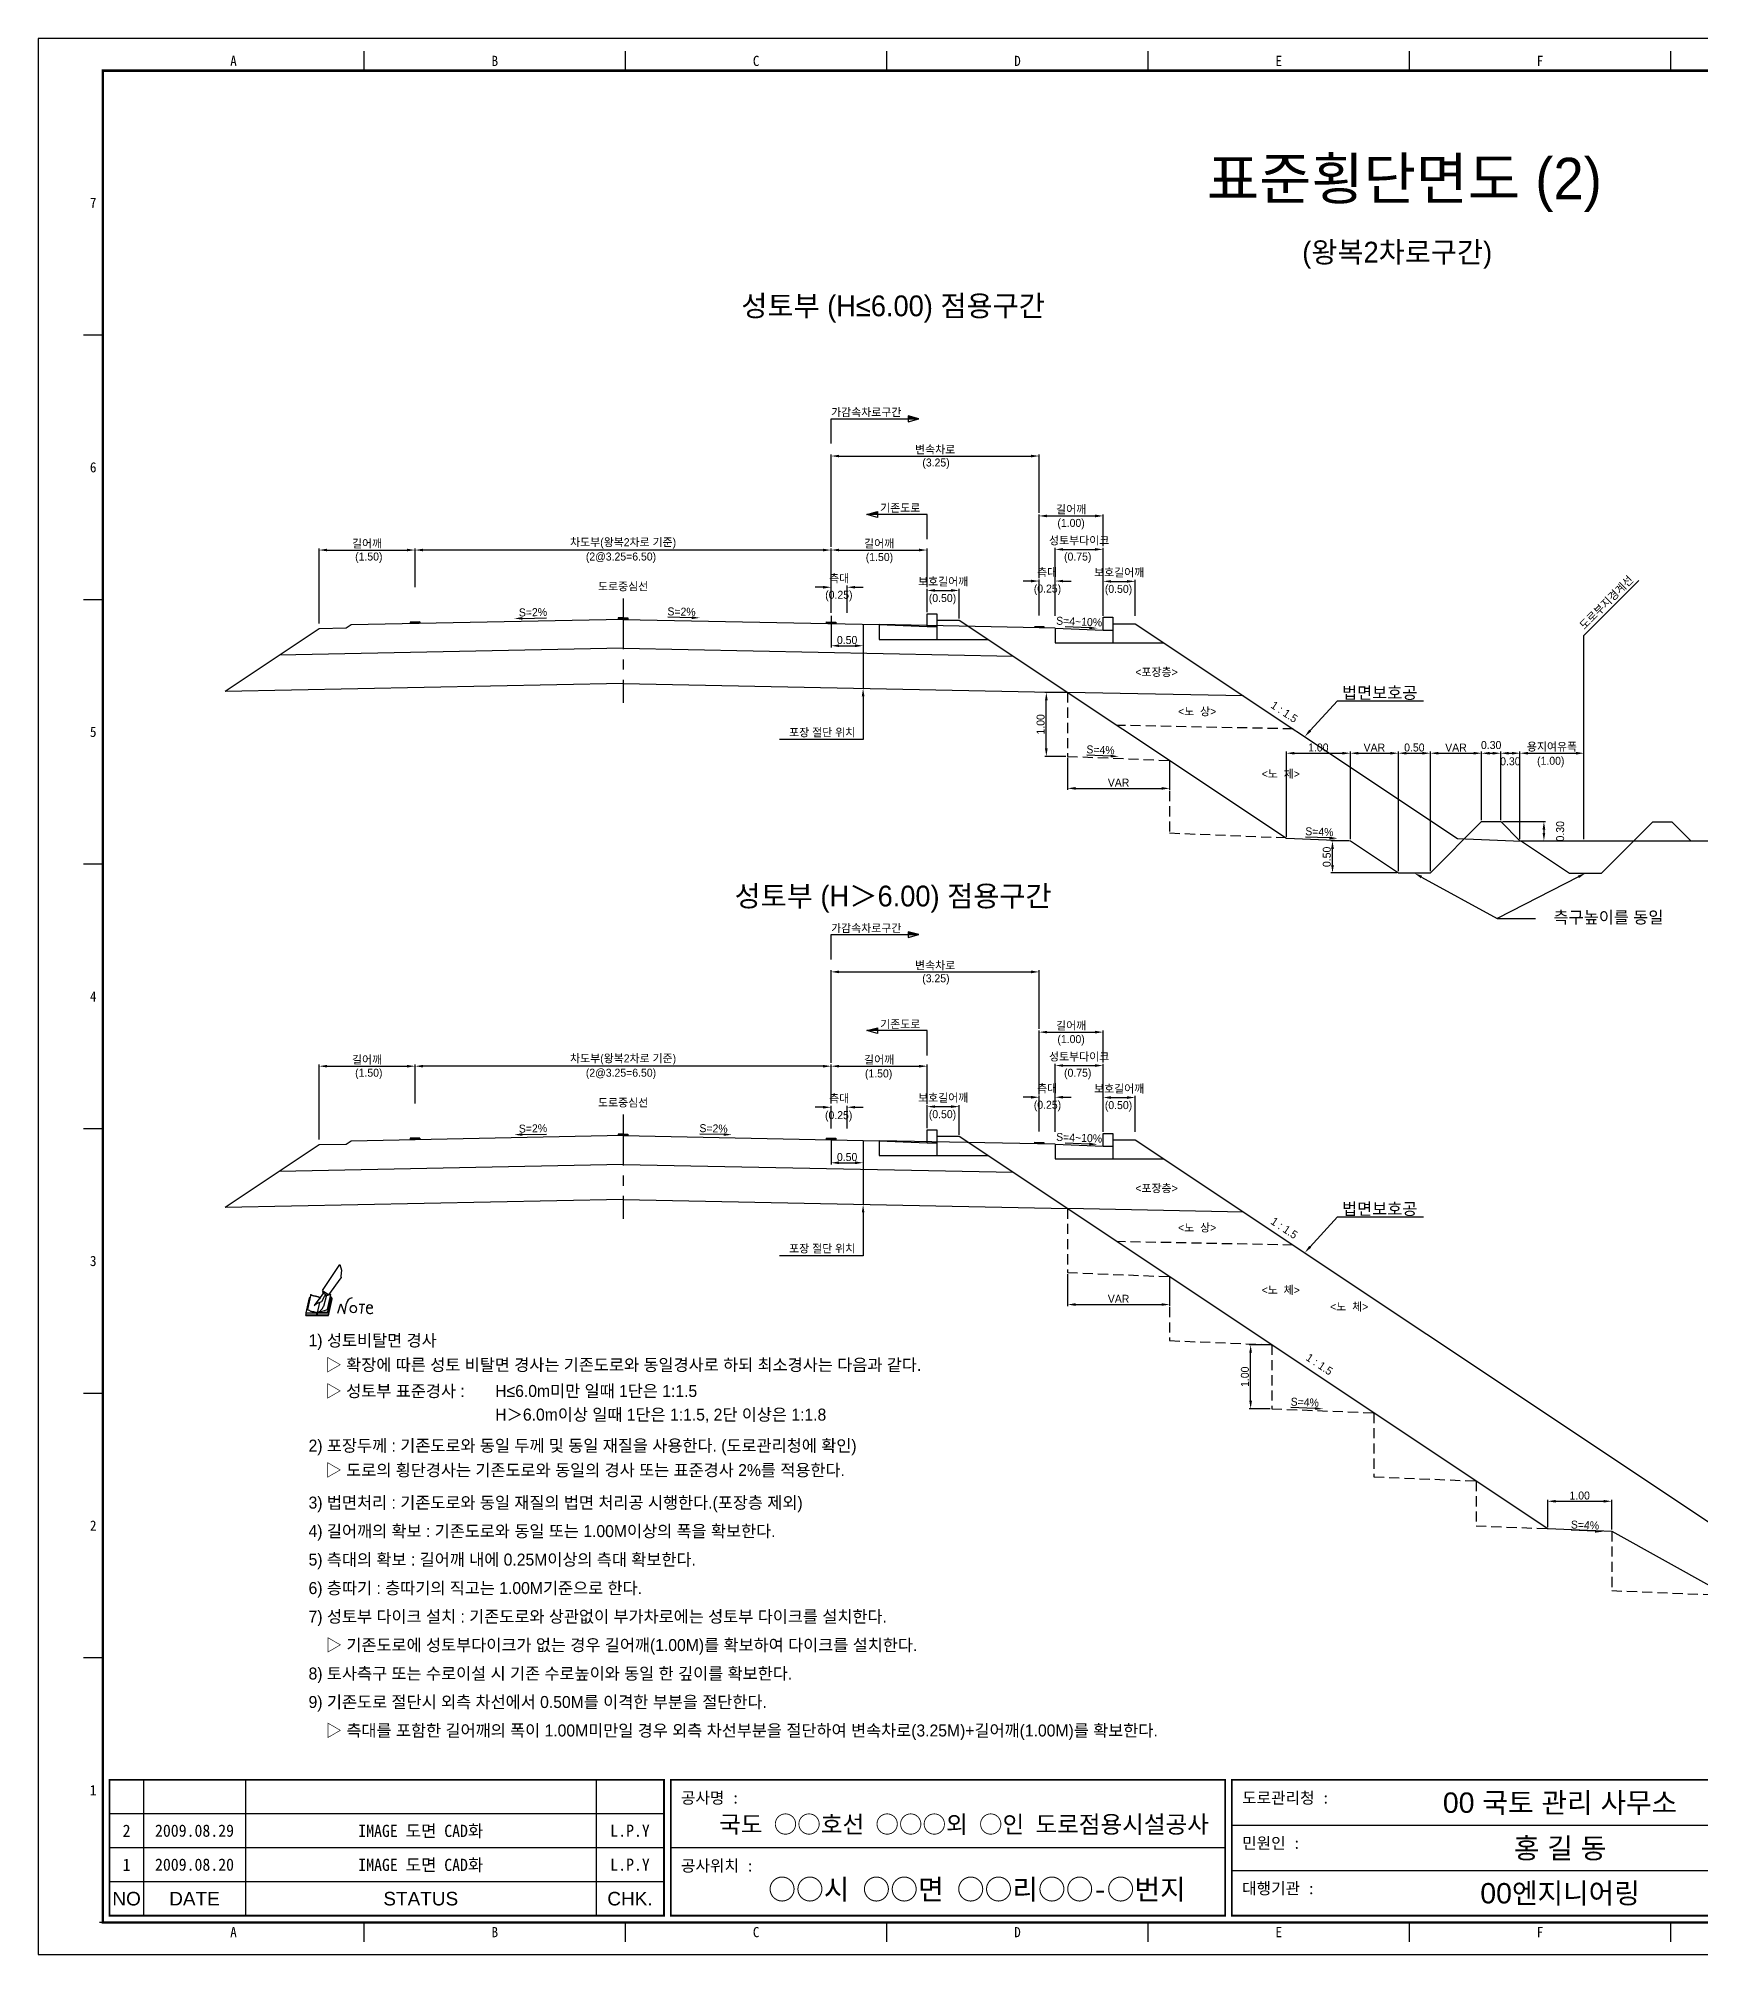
# Model space of a CAD drawing. Header units: millimetres. Extents: x 462 to 886, y -8 to 295.
# Drawn here: x 462.3 to 722, y -8.2 to 291.2 of the extents above; entities that cross this region are included whole.
import ezdxf
from ezdxf.enums import TextEntityAlignment as Align

# ---------------------------------------------------------------- set-up
doc = ezdxf.new("R2010")
doc.units = ezdxf.units.MM
doc.header["$LTSCALE"] = 0.25
doc.linetypes.add('CENTER', pattern=[50.8, 31.75, -6.35, 6.35, -6.35])
doc.linetypes.add('HIDDEN', pattern=[9.525, 6.35, -3.175])
for name, color, linetype in [('CC-GSTR-0004', 4, 'Continuous'), ('CM-LANE-0030', 30, 'Continuous'), ('CZ-DIMT-0002', 7, 'Continuous'), ('CZ-EXST-0002', 22, 'Continuous'), ('CZ-LIN1-0007', 7, 'Continuous'), ('CZ-LIN2-0003', 3, 'Continuous'), ('CZ-LINE-0001', 7, 'Continuous'), ('CZ-TEXT-BOX0', 7, 'Continuous'), ('TITLE', 7, 'Continuous')]:
    doc.layers.add(name, color=color, linetype=linetype)
doc.styles.add('견고딕', font='arial.ttf')
doc.styles.add('돋움', font='')
doc.styles.add('돋음체', font='')
doc.styles.get('돋움').set_extended_font_data('Dotum')
doc.styles.get('돋음체').set_extended_font_data('DotumChe')

# ---------------------------------------------------------------- blocks, each defined once
blk = doc.blocks.new('note')
for p, q in [((0.85, 3.5), (3.53, 7.57)), ((3.53, 7.57), (3.8, 6.64)), ((3.8, 6.64), (3.69, 5.72)), ((1, 3.1), (0.75, 2.77)), ((0.85, 3.5), (1.8, 2.79)), ((1, 3.4), (0.85, 3.21)), ((0.85, 3.21), (1.52, 2.71)), ((1.8, 2.79), (3.74, 5.46)), ((3.69, 5.72), (3.74, 5.46)), ((-1.24, 2.36), (-1.77, 0)), ((-1.77, 0), (1.77, 0)), ((-1.77, 0), (-1.77, -0.3)), ((-1.53, 0.52), (-1.55, 0.54)), ((-1.01, 2.9), (-1.53, 0.52)), ((-1.48, 0.48), (-1.53, 0.52)), ((-1.43, 0.44), (-1.48, 0.48)), ((-1.38, 0.41), (-1.43, 0.44)), ((-1.33, 0.4), (-1.38, 0.41)), ((-1.27, 0.37), (-1.33, 0.4)), ((-1.22, 0.35), (-1.27, 0.37)), ((-1.13, 2.36), (-1.24, 2.36)), ((-1.17, 0.33), (-1.22, 0.35)), ((-1.12, 0.32), (-1.17, 0.33)), ((-1.02, 0.25), (-1.12, 0.32)), ((-0.97, 0.22), (-1.02, 0.25)), ((-1, 2.9), (-1.01, 2.9)), ((-0.98, 2.85), (-1, 2.9)), ((-0.95, 2.8), (-0.98, 2.85)), ((-0.93, 0.21), (-0.97, 0.22)), ((-0.9, 2.75), (-0.95, 2.8)), ((-0.88, 0.19), (-0.93, 0.21)), ((-0.85, 2.72), (-0.9, 2.75)), ((-0.8, 0.18), (-0.88, 0.19)), ((-0.79, 2.69), (-0.85, 2.72)), ((-0.75, 0.17), (-0.8, 0.18)), ((-0.74, 2.68), (-0.79, 2.69)), ((-0.7, 0.16), (-0.75, 0.17)), ((-0.69, 2.65), (-0.74, 2.68)), ((-0.64, 0.15), (-0.7, 0.16)), ((-0.64, 2.65), (-0.69, 2.65)), ((-0.59, 2.63), (-0.64, 2.65)), ((-0.58, 0.14), (-0.64, 0.15)), ((-0.54, 2.62), (-0.59, 2.63)), ((-0.53, 0.13), (-0.58, 0.14)), ((-0.48, 2.61), (-0.54, 2.62)), ((-0.48, 0.12), (-0.53, 0.13)), ((-0.43, 2.61), (-0.48, 2.61)), ((-0.43, 0.11), (-0.48, 0.12)), ((0.75, 2.77), (-0.46, 1.16)), ((0.37, 2.24), (-0.46, 1.16)), ((-0.46, 1.16), (-0.08, 1.47)), ((-0.38, 2.59), (-0.43, 2.61)), ((-0.38, 0.08), (-0.43, 0.11)), ((-0.33, 2.59), (-0.38, 2.59)), ((-0.29, 0.06), (-0.38, 0.08)), ((-0.27, 2.58), (-0.33, 2.59)), ((-0.23, 0.05), (-0.29, 0.06)), ((-0.22, 2.57), (-0.27, 2.58)), ((-0.16, 0.04), (-0.23, 0.05)), ((-0.17, 2.56), (-0.22, 2.57)), ((-0.12, 2.55), (-0.17, 2.56)), ((-0.11, 0.03), (-0.16, 0.04)), ((-0.07, 2.53), (-0.12, 2.55)), ((-0.04, 0.02), (-0.11, 0.03)), ((-0.08, 1.47), (0.72, 1.75)), ((-0.01, 2.51), (-0.07, 2.53)), ((-0.05, -0.3), (-0.05, 0)), ((0, 0), (-0.04, 0.02)), ((0.04, 2.5), (-0.01, 2.51)), ((0.37, 1.63), (0, 0)), ((0, 0), (1.6, 0.53)), ((0, 0), (1.65, 0.18)), ((0, 0.01), (0.06, 0.04)), ((0, -0.3), (0, 0)), ((0.09, 2.48), (0.04, 2.5)), ((0.05, -0.3), (0.05, 0)), ((0.06, 0.04), (0.11, 0.07)), ((0.14, 2.48), (0.09, 2.48)), ((0.11, 0.07), (0.16, 0.09)), ((0.2, 2.47), (0.14, 2.48)), ((0.16, 0.09), (0.21, 0.12)), ((0.26, 2.43), (0.18, 2.46)), ((0.21, 0.12), (0.27, 0.14)), ((0.34, 2.4), (0.26, 2.43)), ((0.27, 0.14), (0.36, 0.19)), ((0.45, 2.37), (0.34, 2.4)), ((0.36, 0.19), (0.41, 0.22)), ((0.41, 0.22), (0.46, 0.27)), ((0.46, 0.27), (0.51, 0.3)), ((0.51, 0.3), (0.56, 0.34)), ((0.56, 0.34), (0.6, 0.4)), ((0.6, 0.4), (0.64, 0.45)), ((0.64, 0.45), (0.67, 0.51)), ((0.67, 0.51), (0.74, 0.58)), ((0.72, 1.75), (1.16, 2.53)), ((0.74, 0.58), (0.79, 0.63)), ((0.79, 0.63), (0.83, 0.68)), ((0.83, 0.68), (0.86, 0.73)), ((0.86, 0.73), (0.89, 0.79)), ((0.89, 0.84), (0.92, 0.89)), ((0.89, 0.79), (0.89, 0.84)), ((0.92, 0.89), (0.96, 0.95)), ((0.96, 0.95), (1.01, 0.97)), ((1.47, 2.74), (1.01, 0.97)), ((1.16, 2.53), (1.37, 2.82)), ((2.13, 2.84), (1.44, 2.63)), ((1.52, 2.71), (1.66, 2.9)), ((1.6, 0.53), (2.13, 2.84)), ((1.65, 0.18), (2.19, 2.48)), ((1.77, 0), (2.3, 2.36)), ((1.77, -0.3), (2.3, 2.07)), ((1.77, -0.38), (2.3, 1.99)), ((1.77, -0.44), (2.3, 1.93)), ((1.77, 0), (1.77, -0.3)), ((2.19, 2.48), (2.04, 2.47)), ((2.3, 2.36), (2.16, 2.36)), ((2.3, 2.36), (2.3, 2.07)), ((3.21, -0.08), (3.68, 1.4)), ((3.68, 1.4), (4.26, -0.14)), ((4.26, -0.14), (4.56, 1.44)), ((6.55, 1.34), (7.46, 1.34)), ((7.01, 1.34), (6.87, -0.11)), ((7.71, 0.77), (7.71, 0.55)), ((7.71, 0.77), (8.67, 0.77)), ((-1.77, -0.3), (1.77, -0.3)), ((-1.77, -0.43), (-1.77, -0.3)), ((-1.77, -0.37), (1.77, -0.37)), ((-1.77, -0.43), (1.77, -0.43))]:
    blk.add_line(p, q)
for centre, major_axis, start_param, end_param in [((0.4, 2.31), (0.0702, 0.0702), 3.283946, 6.425539), ((5.68, 1.23), (-0.806, 0.806), -0.591174, 0.597824), ((5.66, 0.58), (-0.378, 0.378), 3.926991, 10.210176), ((8.3, 0.49), (0.422, 0.422), 2.265602, 4.634911), ((8.19, 0.77), (-0.342, 0.342), 3.926991, 7.068583)]:
    blk.add_ellipse(centre, major_axis=major_axis, ratio=1, start_param=start_param, end_param=end_param)

msp = doc.modelspace()

# ---------------------------------------------------------------- hatches: boundary and pattern name
at = {"layer": 'CM-LANE-0030'}
for points in [[(554.43, 200.4), (554.43, 200.65), (553.68, 200.66), (552.93, 200.65), (552.93, 200.4), (553.68, 200.41)], [(554.43, 119.76), (554.43, 120.01), (553.68, 120.03), (552.93, 120.01), (552.93, 119.76), (553.68, 119.78)]]:
    msp.add_hatch(color=256, dxfattribs=at).paths.add_polyline_path(points)
at = {"layer": 'CZ-LIN1-0007'}
for points in [[(520.43, 199.75), (520.43, 200), (521.93, 200.03), (521.93, 199.78)], [(586.93, 199.75), (586.93, 200), (585.43, 200.03), (585.43, 199.78)], [(619.43, 199.05), (619.43, 199.3), (617.93, 199.33), (617.93, 199.08)], [(520.43, 119.11), (520.43, 119.36), (521.93, 119.39), (521.93, 119.14)], [(586.93, 119.11), (586.93, 119.36), (585.43, 119.39), (585.43, 119.14)], [(619.43, 118.46), (619.43, 118.71), (617.93, 118.74), (617.93, 118.49)]]:
    msp.add_hatch(color=256, dxfattribs=at).paths.add_polyline_path(points)
at = {"layer": 'CZ-LINE-0001'}
for points in [[(599.86, 231.77), (598.21, 232.23), (598.21, 231.77)], [(593.4, 216.81), (593.4, 217.27), (591.76, 216.81)], [(599.86, 151.18), (598.21, 151.64), (598.21, 151.18)], [(593.4, 136.18), (593.4, 136.63), (591.76, 136.18)]]:
    msp.add_hatch(color=256, dxfattribs=at).paths.add_polyline_path(points)

# ---------------------------------------------------------------- linework, layer by layer
at = {"layer": 'CC-GSTR-0004'}
for p, q in [((628.68, 198.76), (628.68, 200.76)), ((628.68, 200.76), (630.18, 200.76)), ((630.18, 200.76), (630.18, 196.76)), ((621.18, 199.06), (621.18, 196.76)), ((621.18, 199.06), (628.68, 198.76)), ((628.68, 198.76), (630.18, 198.76)), ((621.18, 196.76), (630.18, 196.76)), ((628.68, 120.13), (630.18, 120.13)), ((628.68, 118.13), (628.68, 120.13)), ((630.18, 120.13), (630.18, 116.13)), ((621.18, 118.43), (628.68, 118.13)), ((621.18, 118.43), (621.18, 116.13)), ((628.68, 118.13), (630.18, 118.13)), ((621.18, 116.13), (630.18, 116.13))]:
    msp.add_line(p, q, dxfattribs=at)
at = {"layer": 'CM-LANE-0030'}
for p, q in [((553.68, 200.66), (552.93, 200.65)), ((552.93, 200.65), (552.93, 200.4)), ((552.93, 200.65), (552.93, 200.43)), ((553.68, 200.66), (554.43, 200.65)), ((554.43, 200.65), (554.43, 200.43)), ((554.43, 200.65), (554.43, 200.4)), ((553.68, 120.03), (552.93, 120.01)), ((552.93, 120.01), (552.93, 119.79)), ((552.93, 120.01), (552.93, 119.76)), ((553.68, 120.03), (554.43, 120.01)), ((554.43, 120.01), (554.43, 119.76)), ((554.43, 120.01), (554.43, 119.79))]:
    msp.add_line(p, q, dxfattribs=at)
at = {"layer": 'CZ-EXST-0002'}
for p, q in [((601.18, 199.31), (601.18, 201.31)), ((601.18, 201.31), (602.68, 201.31)), ((602.68, 201.31), (602.68, 197.31)), ((506.18, 198.96), (491.49, 189.17)), ((510.4, 199.05), (506.18, 198.96)), ((511.18, 199.56), (510.4, 199.05)), ((553.68, 200.41), (511.18, 199.56)), ((553.68, 200.41), (593.68, 199.61)), ((593.68, 199.61), (601.18, 199.31)), ((593.68, 199.61), (593.68, 197.31)), ((601.18, 199.31), (602.68, 199.31)), ((602.68, 200.31), (606.18, 200.31)), ((606.18, 200.31), (657.3, 166.23)), ((553.68, 195.91), (499.99, 194.84)), ((553.68, 195.91), (614.6, 194.7)), ((593.68, 197.31), (602.68, 197.31)), ((602.68, 197.31), (610.68, 197.31)), ((553.68, 190.41), (491.49, 189.17)), ((553.68, 190.41), (623.11, 189.03)), ((657.3, 166.23), (667.3, 165.83)), ((693.8, 165.83), (730.15, 165.83)), ((553.68, 119.78), (511.18, 118.93)), ((553.68, 119.78), (593.68, 118.98)), ((601.18, 120.68), (602.68, 120.68)), ((601.18, 118.68), (601.18, 120.68)), ((602.68, 120.68), (602.68, 116.68)), ((506.18, 118.33), (491.49, 108.53)), ((510.4, 118.41), (506.18, 118.33)), ((511.18, 118.93), (510.4, 118.41)), ((593.68, 118.98), (593.68, 116.68)), ((593.68, 118.98), (601.18, 118.68)), ((601.18, 118.68), (602.68, 118.68)), ((602.68, 119.68), (606.18, 119.68)), ((606.18, 119.68), (698.13, 58.38)), ((553.68, 115.28), (499.99, 114.2)), ((553.68, 115.28), (614.6, 114.06)), ((593.68, 116.68), (602.68, 116.68)), ((602.68, 116.68), (610.68, 116.68)), ((553.68, 109.78), (491.49, 108.53)), ((553.68, 109.78), (623.11, 108.39))]:
    msp.add_line(p, q, dxfattribs=at)
at = {"layer": 'CZ-EXST-0002', "linetype": 'HIDDEN'}
for p, q in [((686.94, 65.83), (686.94, 58.82)), ((686.94, 58.82), (698.13, 58.38))]:
    msp.add_line(p, q, dxfattribs=at)
for points in [[(623.11, 189.03), (623.11, 179.03), (639.07, 178.39)], [(639.07, 178.39), (639.07, 167.06), (657.15, 166.33)], [(623.11, 108.39), (623.11, 98.39), (639.07, 97.75)], [(639.07, 97.75), (639.07, 87.75), (655.02, 87.11)], [(655.02, 87.11), (655.02, 77.11), (670.98, 76.47)], [(670.98, 76.47), (670.98, 66.47), (686.94, 65.83)], [(708.13, 57.98), (708.13, 48.7), (726.13, 47.98)]]:
    msp.add_lwpolyline(points, dxfattribs=at)
at = {"layer": 'CZ-EXST-0002'}
for points in [[(667.3, 165.83), (674.8, 160.83), (679.8, 160.83), (687.8, 168.83), (690.8, 168.83), (693.8, 165.83)], [(698.13, 58.38), (708.13, 57.98), (748.42, 35.59)]]:
    msp.add_lwpolyline(points, dxfattribs=at)
at = {"layer": 'CZ-LIN1-0007'}
for p, q in [((521.93, 200.03), (520.43, 200)), ((520.43, 200), (520.43, 199.75)), ((521.93, 200.03), (521.93, 199.78)), ((585.43, 200.03), (586.93, 200)), ((585.43, 200.03), (585.43, 199.78)), ((586.93, 200), (586.93, 199.75)), ((617.93, 199.33), (619.43, 199.3)), ((619.43, 199.3), (619.43, 199.05)), ((521.93, 119.39), (520.43, 119.36)), ((520.43, 119.36), (520.43, 119.11)), ((521.93, 119.39), (521.93, 119.14)), ((585.43, 119.39), (585.43, 119.14)), ((585.43, 119.39), (586.93, 119.36)), ((586.93, 119.36), (586.93, 119.11)), ((617.93, 118.74), (619.43, 118.71)), ((617.93, 118.74), (617.93, 118.49)), ((619.43, 118.71), (619.43, 118.46))]:
    msp.add_line(p, q, dxfattribs=at)
at = {"layer": 'CZ-LIN2-0003'}
for p, q in [((630.18, 199.76), (633.68, 199.76)), ((633.68, 199.76), (684.05, 166.18)), ((630.18, 196.76), (638.18, 196.76)), ((684.05, 166.18), (694.05, 165.78)), ((630.18, 119.13), (633.68, 119.13)), ((633.68, 119.13), (724.8, 58.38)), ((630.18, 116.13), (638.18, 116.13))]:
    msp.add_line(p, q, dxfattribs=at)
for points in [[(621.18, 199.06), (593.68, 199.61)], [(650.61, 188.48), (623.11, 189.03)], [(711.55, 165.78), (714.55, 168.78), (717.55, 168.78), (720.55, 165.78)], [(694.05, 165.78), (701.55, 160.78), (706.55, 160.78), (711.55, 165.78)], [(621.18, 118.43), (593.68, 118.98)], [(650.61, 107.84), (623.11, 108.39)]]:
    msp.add_lwpolyline(points, dxfattribs=at)
at = {"layer": 'CZ-LIN2-0003', "linetype": 'HIDDEN'}
for points in [[(658.34, 183.32), (630.84, 183.87)], [(658.34, 102.68), (630.84, 103.23)]]:
    msp.add_lwpolyline(points, dxfattribs=at)
at = {"layer": 'CZ-LINE-0001'}
for p, q in [((586.18, 227.91), (586.18, 231.77)), ((586.18, 231.77), (599.86, 231.77)), ((599.86, 231.77), (598.21, 232.23)), ((598.21, 232.23), (598.21, 231.31)), ((598.21, 231.31), (599.86, 231.77)), ((586.18, 211.76), (586.18, 226.2)), ((587.43, 225.95), (617.43, 225.95)), ((618.68, 217.09), (618.68, 226.2)), ((591.76, 216.81), (593.4, 217.27)), ((601.18, 216.81), (591.76, 216.81)), ((593.4, 216.35), (591.76, 216.81)), ((593.4, 217.27), (593.4, 216.35)), ((601.18, 212.96), (601.18, 216.81)), ((618.68, 206.87), (618.68, 216.84)), ((619.93, 216.59), (627.43, 216.59)), ((628.68, 211.86), (628.68, 216.84)), ((506.18, 199.81), (506.18, 211.51)), ((507.43, 211.26), (519.93, 211.26)), ((521.18, 205.45), (521.18, 211.51)), ((521.18, 205.45), (521.18, 211.51)), ((584.93, 211.26), (522.43, 211.26)), ((586.18, 208.31), (586.18, 211.51)), ((586.18, 205.45), (586.18, 211.51)), ((587.43, 211.26), (599.93, 211.26)), ((601.18, 205.45), (601.18, 211.51)), ((621.18, 201.01), (621.18, 211.61)), ((622.43, 211.36), (627.43, 211.36)), ((628.68, 201.01), (628.68, 211.61)), ((618.68, 201.06), (618.68, 206.67)), ((621.18, 201.01), (621.18, 206.67)), ((628.68, 201.01), (628.68, 206.62)), ((633.68, 201.01), (633.68, 206.62)), ((584.93, 205.45), (583.68, 205.45)), ((586.18, 201.46), (586.18, 205.7)), ((588.68, 201.46), (588.68, 205.7)), ((589.93, 205.45), (591.18, 205.45)), ((601.18, 201.56), (601.18, 205.2)), ((602.43, 204.95), (604.93, 204.95)), ((606.18, 200.56), (606.18, 205.2)), ((617.43, 206.42), (616.18, 206.42)), ((622.43, 206.42), (623.68, 206.42)), ((629.93, 206.37), (632.43, 206.37)), ((703.8, 197.93), (712.39, 206.52)), ((586.18, 200.96), (586.18, 196.06)), ((591.18, 199.66), (591.18, 189.66)), ((591.18, 199.41), (591.18, 196.06)), ((703.8, 179.77), (703.8, 197.93)), ((587.43, 196.31), (589.93, 196.31)), ((622.86, 189.03), (619.55, 189.03)), ((619.8, 180.28), (619.8, 187.78)), ((657.3, 166.48), (657.3, 179.77)), ((667.3, 166.08), (667.3, 179.77)), ((667.3, 166.08), (667.3, 179.77)), ((674.8, 161.08), (674.8, 179.77)), ((674.8, 161.08), (674.8, 179.77)), ((679.8, 161.08), (679.8, 179.77)), ((679.8, 161.08), (679.8, 179.77)), ((687.8, 169.08), (687.8, 179.77)), ((687.8, 169.08), (687.8, 179.77)), ((690.8, 169.08), (690.8, 179.77)), ((690.8, 169.08), (690.8, 179.77)), ((693.8, 166.08), (693.8, 179.77)), ((693.8, 166.08), (693.8, 179.77)), ((703.8, 166.08), (703.8, 179.77)), ((622.86, 179.03), (619.55, 179.03)), ((623.11, 178.78), (623.11, 173.78)), ((639.07, 178.14), (639.07, 173.78)), ((658.55, 179.52), (666.05, 179.52)), ((668.55, 179.52), (673.55, 179.52)), ((676.05, 179.52), (678.55, 179.52)), ((681.05, 179.52), (686.55, 179.52)), ((689.05, 179.52), (689.55, 179.52)), ((692.05, 179.52), (692.55, 179.52)), ((695.05, 179.52), (702.55, 179.52)), ((624.36, 174.03), (637.82, 174.03)), ((691.05, 168.83), (697.79, 168.83)), ((667.05, 165.83), (664.26, 165.83)), ((694.05, 165.83), (697.79, 165.83)), ((697.54, 167.58), (697.54, 167.08)), ((664.51, 162.08), (664.51, 164.58)), ((674.55, 160.83), (664.26, 160.83)), ((586.18, 147.32), (586.18, 151.18)), ((586.18, 151.18), (599.86, 151.18)), ((599.86, 151.18), (598.21, 151.64)), ((598.21, 151.64), (598.21, 150.72)), ((598.21, 150.72), (599.86, 151.18)), ((586.18, 131.13), (586.18, 145.61)), ((587.43, 145.36), (617.43, 145.36)), ((618.68, 136.45), (618.68, 145.61)), ((591.76, 136.18), (593.4, 136.63)), ((601.18, 136.18), (591.76, 136.18)), ((593.4, 135.72), (591.76, 136.18)), ((593.4, 136.63), (593.4, 135.72)), ((601.18, 132.32), (601.18, 136.18)), ((618.68, 126.23), (618.68, 136.2)), ((619.93, 135.95), (627.43, 135.95)), ((628.68, 131.23), (628.68, 136.2)), ((506.18, 119.18), (506.18, 130.88)), ((507.43, 130.63), (519.93, 130.63)), ((521.18, 124.81), (521.18, 130.88)), ((521.18, 124.81), (521.18, 130.88)), ((584.93, 130.63), (522.43, 130.63)), ((586.18, 127.67), (586.18, 130.88)), ((586.18, 124.81), (586.18, 130.88)), ((587.43, 130.63), (599.93, 130.63)), ((601.18, 124.71), (601.18, 130.88)), ((621.18, 120.38), (621.18, 130.98)), ((622.43, 130.73), (627.43, 130.73)), ((628.68, 120.38), (628.68, 130.98)), ((617.43, 125.78), (616.18, 125.78)), ((618.68, 120.43), (618.68, 126.03)), ((621.18, 120.38), (621.18, 126.03)), ((622.43, 125.78), (623.68, 125.78)), ((628.68, 120.38), (628.68, 125.98)), ((633.68, 120.38), (633.68, 125.98)), ((584.93, 124.21), (583.68, 124.21)), ((586.18, 120.88), (586.18, 124.46)), ((588.68, 120.88), (588.68, 124.46)), ((589.93, 124.21), (591.18, 124.21)), ((601.18, 120.93), (601.18, 124.56)), ((602.43, 124.31), (604.93, 124.31)), ((606.18, 119.93), (606.18, 124.56)), ((629.93, 125.73), (632.43, 125.73)), ((586.18, 119.13), (586.18, 115.29)), ((591.18, 119.03), (591.18, 109.03)), ((591.18, 118.78), (591.18, 115.29)), ((587.43, 115.54), (589.93, 115.54)), ((623.11, 98.14), (623.11, 93.14)), ((639.07, 97.5), (639.07, 93.14)), ((624.36, 93.39), (637.82, 93.39)), ((654.77, 87.11), (651.47, 87.11)), ((651.72, 78.36), (651.72, 85.86)), ((654.77, 77.11), (651.47, 77.11)), ((698.13, 58.63), (698.13, 62.91)), ((708.13, 58.23), (708.13, 62.91)), ((699.38, 62.66), (706.88, 62.66))]:
    msp.add_line(p, q, dxfattribs=at)
at = {"layer": 'CZ-LINE-0001', "color": 7, "linetype": 'CENTER'}
for p, q in [((553.68, 203.71), (553.68, 187.4)), ((553.68, 123.07), (553.68, 106.76))]:
    msp.add_line(p, q, dxfattribs=at)
at = {"layer": 'CZ-LINE-0001', "extrusion": (0, 0, -1)}
for points in [[(-537.94, 200.59), (-541.7, 200.67)], [(-702.93, 160.21), (-690.26, 153.68), (-696.2, 153.68)], [(-537.94, 119.95), (-541.7, 120.03)]]:
    msp.add_lwpolyline(points, dxfattribs=at)
at = {"layer": 'CZ-LINE-0001'}
for points in [[(564.41, 200.69), (560.66, 200.77)], [(626.52, 199.11), (622.77, 199.26)], [(591.18, 188.41), (591.18, 181.66), (578.09, 181.66)], [(661.03, 183.06), (665.29, 187.7), (678.73, 187.7)], [(629.86, 179.07), (626.11, 179.22)], [(664.04, 166.28), (660.29, 166.43)], [(678.41, 160.18), (690.26, 153.68), (696.2, 153.68)], [(569.41, 119.95), (565.66, 120.03)], [(626.52, 118.47), (622.77, 118.62)], [(591.18, 107.78), (591.18, 101.02), (578.09, 101.02)], [(661.03, 102.42), (665.29, 107.07), (678.73, 107.07)], [(661.77, 77.15), (658.02, 77.3)], [(705.55, 57.97), (701.8, 58.12)]]:
    msp.add_lwpolyline(points, dxfattribs=at)
for points in [[(587.43, 226.15), (587.43, 225.74), (586.18, 225.95)], [(617.43, 226.15), (617.43, 225.74), (618.68, 225.95)], [(619.93, 216.8), (619.93, 216.38), (618.68, 216.59)], [(627.43, 216.8), (627.43, 216.38), (628.68, 216.59)], [(507.43, 211.47), (507.43, 211.06), (506.18, 211.26)], [(519.93, 211.47), (519.93, 211.06), (521.18, 211.26)], [(522.43, 211.47), (522.43, 211.06), (521.18, 211.26)], [(584.93, 211.47), (584.93, 211.06), (586.18, 211.26)], [(587.43, 211.47), (587.43, 211.06), (586.18, 211.26)], [(599.93, 211.47), (599.93, 211.06), (601.18, 211.26)], [(622.43, 211.57), (622.43, 211.16), (621.18, 211.36)], [(627.43, 211.57), (627.43, 211.16), (628.68, 211.36)], [(617.43, 206.62), (617.43, 206.21), (618.68, 206.42)], [(622.43, 206.62), (622.43, 206.21), (621.18, 206.42)], [(629.93, 206.57), (629.93, 206.16), (628.68, 206.37)], [(632.43, 206.57), (632.43, 206.16), (633.68, 206.37)], [(584.93, 205.66), (584.93, 205.24), (586.18, 205.45)], [(589.93, 205.66), (589.93, 205.24), (588.68, 205.45)], [(602.43, 205.16), (602.43, 204.74), (601.18, 204.95)], [(604.93, 205.16), (604.93, 204.74), (606.18, 204.95)], [(564.42, 200.9), (565.66, 200.67), (564.41, 200.48)], [(626.53, 199.31), (627.77, 199.06), (626.51, 198.9)], [(587.43, 196.52), (587.43, 196.1), (586.18, 196.31)], [(589.93, 196.52), (589.93, 196.1), (591.18, 196.31)], [(590.97, 188.41), (591.18, 189.66), (591.38, 188.41)], [(619.59, 187.78), (620.01, 187.78), (619.8, 189.03)], [(661.18, 182.92), (660.18, 182.13), (660.87, 183.2)], [(619.59, 180.28), (620.01, 180.28), (619.8, 179.03)], [(658.55, 179.73), (658.55, 179.31), (657.3, 179.52)], [(666.05, 179.73), (666.05, 179.31), (667.3, 179.52)], [(668.55, 179.73), (668.55, 179.31), (667.3, 179.52)], [(673.55, 179.73), (673.55, 179.31), (674.8, 179.52)], [(676.05, 179.73), (676.05, 179.31), (674.8, 179.52)], [(678.55, 179.73), (678.55, 179.31), (679.8, 179.52)], [(681.05, 179.73), (681.05, 179.31), (679.8, 179.52)], [(686.55, 179.73), (686.55, 179.31), (687.8, 179.52)], [(689.05, 179.73), (689.05, 179.31), (687.8, 179.52)], [(689.55, 179.73), (689.55, 179.31), (690.8, 179.52)], [(692.05, 179.73), (692.05, 179.31), (690.8, 179.52)], [(692.55, 179.73), (692.55, 179.31), (693.8, 179.52)], [(695.05, 179.73), (695.05, 179.31), (693.8, 179.52)], [(702.55, 179.73), (702.55, 179.31), (703.8, 179.52)], [(629.86, 179.28), (631.11, 179.02), (629.85, 178.86)], [(624.36, 174.24), (624.36, 173.82), (623.11, 174.03)], [(637.82, 174.24), (637.82, 173.82), (639.07, 174.03)], [(697.33, 167.58), (697.75, 167.58), (697.54, 168.83)], [(664.05, 166.49), (665.29, 166.23), (664.03, 166.07)], [(664.3, 164.58), (664.72, 164.58), (664.51, 165.83)], [(697.33, 167.08), (697.75, 167.08), (697.54, 165.83)], [(664.3, 162.08), (664.72, 162.08), (664.51, 160.83)], [(678.31, 160), (677.32, 160.78), (678.52, 160.37)], [(587.43, 145.57), (587.43, 145.15), (586.18, 145.36)], [(617.43, 145.57), (617.43, 145.15), (618.68, 145.36)], [(619.93, 136.16), (619.93, 135.74), (618.68, 135.95)], [(627.43, 136.16), (627.43, 135.74), (628.68, 135.95)], [(507.43, 130.83), (507.43, 130.42), (506.18, 130.63)], [(519.93, 130.83), (519.93, 130.42), (521.18, 130.63)], [(522.43, 130.83), (522.43, 130.42), (521.18, 130.63)], [(584.93, 130.83), (584.93, 130.42), (586.18, 130.63)], [(587.43, 130.83), (587.43, 130.42), (586.18, 130.63)], [(599.93, 130.83), (599.93, 130.42), (601.18, 130.63)], [(622.43, 130.93), (622.43, 130.52), (621.18, 130.73)], [(627.43, 130.93), (627.43, 130.52), (628.68, 130.73)], [(617.43, 125.99), (617.43, 125.57), (618.68, 125.78)], [(622.43, 125.99), (622.43, 125.57), (621.18, 125.78)], [(629.93, 125.94), (629.93, 125.52), (628.68, 125.73)], [(632.43, 125.94), (632.43, 125.52), (633.68, 125.73)], [(584.93, 124.42), (584.93, 124.01), (586.18, 124.21)], [(589.93, 124.42), (589.93, 124.01), (588.68, 124.21)], [(602.43, 124.52), (602.43, 124.11), (601.18, 124.31)], [(604.93, 124.52), (604.93, 124.11), (606.18, 124.31)], [(569.42, 120.16), (570.66, 119.93), (569.41, 119.75)], [(626.53, 118.68), (627.77, 118.42), (626.51, 118.26)], [(587.43, 115.75), (587.43, 115.33), (586.18, 115.54)], [(589.93, 115.75), (589.93, 115.33), (591.18, 115.54)], [(590.97, 107.78), (591.18, 109.03), (591.38, 107.78)], [(661.18, 102.28), (660.18, 101.5), (660.87, 102.56)], [(624.36, 93.6), (624.36, 93.19), (623.11, 93.39)], [(637.82, 93.6), (637.82, 93.19), (639.07, 93.39)], [(651.51, 85.86), (651.93, 85.86), (651.72, 87.11)], [(651.51, 78.36), (651.93, 78.36), (651.72, 77.11)], [(661.78, 77.36), (663.02, 77.1), (661.76, 76.94)], [(699.38, 62.87), (699.38, 62.45), (698.13, 62.66)], [(706.88, 62.87), (706.88, 62.45), (708.13, 62.66)], [(705.56, 58.17), (706.8, 57.92), (705.54, 57.76)]]:
    msp.add_solid(points, dxfattribs=at)
at = {"layer": 'CZ-LINE-0001', "extrusion": (0, 0, -1)}
for points in [[(-537.94, 200.8), (-536.69, 200.57), (-537.95, 200.38)], [(-703.03, 160.03), (-704.05, 160.78), (-702.84, 160.4)], [(-537.94, 120.16), (-536.69, 119.93), (-537.95, 119.75)]]:
    msp.add_solid(points, dxfattribs=at)
at = {"layer": 'TITLE', "color": 7, "linetype": 'Continuous'}
for p, q in [((513.22, 286.16), (513.22, 289.19)), ((554.05, 286.16), (554.05, 289.19)), ((594.87, 286.16), (594.87, 289.19)), ((635.7, 286.16), (635.7, 289.19)), ((676.52, 286.16), (676.52, 289.19)), ((717.35, 286.16), (717.35, 289.19)), ((472.4, 244.84), (469.38, 244.84)), ((472.4, 203.51), (469.38, 203.51)), ((472.4, 162.18), (469.38, 162.18)), ((472.4, 120.85), (469.38, 120.85)), ((472.4, 79.52), (469.38, 79.52)), ((472.4, 38.19), (469.38, 38.19)), ((513.22, -6.16), (513.22, -3.14)), ((554.05, -6.16), (554.05, -3.14)), ((594.87, -6.16), (594.87, -3.14)), ((635.7, -6.16), (635.7, -3.14)), ((676.52, -6.16), (676.52, -3.14)), ((717.35, -6.16), (717.35, -3.14))]:
    msp.add_line(p, q, dxfattribs=at)
at = {"layer": 'TITLE', "ltscale": 150}
for p, q in [((478.77, 19.14), (478.77, -2.08)), ((494.68, 19.14), (494.68, -2.08)), ((549.46, 19.14), (549.46, -2.08)), ((560.07, 13.84), (473.46, 13.84)), ((648.8, 12.07), (735.41, 12.07)), ((560.07, 8.53), (473.46, 8.53)), ((647.74, 8.53), (561.13, 8.53)), ((560.07, 3.23), (473.46, 3.23)), ((648.8, 5), (735.41, 5))]:
    msp.add_line(p, q, dxfattribs=at)
at = {"layer": 'TITLE'}
msp.add_line((880.76, -3.14), (471.9, -3.14), dxfattribs=at)
msp.add_lwpolyline([(462.32, -8.17), (885.68, -8.17), (885.68, 291.2), (462.32, 291.2)], close=True, dxfattribs=at)
at = {"layer": 'TITLE', "linetype": 'Continuous', "const_width": 0.403}
msp.add_lwpolyline([(472.4, -3.14), (472.4, 286.16), (880.65, 286.16), (880.65, -3.14)], close=True, dxfattribs=at)
at = {"layer": 'TITLE', "ltscale": 150, "const_width": 0.265}
for points in [[(473.46, 19.14), (560.07, 19.14), (560.07, -2.08), (473.46, -2.08)], [(561.13, 19.14), (647.74, 19.14), (647.74, -2.08), (561.13, -2.08)], [(735.41, -2.08), (648.8, -2.08), (648.8, 19.14), (735.41, 19.14)]]:
    msp.add_lwpolyline(points, close=True, dxfattribs=at)

# ---------------------------------------------------------------- block references
at = {"layer": 'CZ-TEXT-BOX0'}
msp.add_blockref('note', (505.88, 92.1), dxfattribs=at)

# ---------------------------------------------------------------- texts
at = {"layer": 'CZ-DIMT-0002', "style": '돋움'}
for s, height, p in [('가감속차로구간', 1.25, (586.18, 232.79)), ('기존도로', 1.25, (593.84, 217.84)), ('가감속차로구간', 1.25, (586.18, 152.2)), ('기존도로', 1.25, (593.84, 137.2)), ('1) 성토비탈면 경사', 1.875, (504.54, 87.79)), ('▷ 확장에 따른 성토 비탈면 경사는 기존도로와 동일경사로 하되 최소경사는 다음과 같다.', 1.875, (507.18, 83.97)), ('▷ 성토부 표준경사 :', 1.875, (507.18, 79.88)), ('H≤6.0m미만 일때 1단은 1:1.5', 1.875, (533.7, 79.89)), ('H＞6.0m이상 일때 1단은 1:1.5, 2단 이상은 1:1.8', 1.875, (533.7, 76.2)), ('2) 포장두께 : 기존도로와 동일 두께 및 동일 재질을 사용한다. (도로관리청에 확인)', 1.875, (504.54, 71.35)), ('▷ 도로의 횡단경사는 기존도로와 동일의 경사 또는 표준경사 2%를 적용한다.', 1.875, (507.18, 67.53)), ('3) 법면처리 : 기존도로와 동일 재질의 법면 처리공 시행한다.(포장층 제외)', 1.875, (504.54, 62.45)), ('4) 길어깨의 확보 : 기존도로와 동일 또는 1.00M이상의 폭을 확보한다.', 1.875, (504.54, 58)), ('5) 측대의 확보 : 길어깨 내에 0.25M이상의 측대 확보한다.', 1.875, (504.54, 53.55)), ('6) 층따기 : 층따기의 직고는 1.00M기준으로 한다.', 1.875, (504.54, 49.1)), ('7) 성토부 다이크 설치 : 기존도로와 상관없이 부가차로에는 성토부 다이크를 설치한다.', 1.875, (504.54, 44.65)), ('▷ 기존도로에 성토부다이크가 없는 경우 길어깨(1.00M)를 확보하여 다이크를 설치한다.', 1.875, (507.21, 40.2)), ('8) 토사측구 또는 수로이설 시 기존 수로높이와 동일 한 깊이를 확보한다.', 1.875, (504.54, 35.75)), ('9) 기존도로 절단시 외측 차선에서 0.50M를 이격한 부분을 절단한다.', 1.875, (504.54, 31.3)), ('▷ 측대를 포함한 길어깨의 폭이 1.00M미만일 경우 외측 차선부분을 절단하여 변속차로(3.25M)+길어깨(1.00M)를 확보한다.', 1.875, (507.21, 26.85))]:
    msp.add_text(s, height=height, dxfattribs=at).set_placement(p, align=Align.MIDDLE_LEFT)
for s, height, p in [('(3.25)', 1.25, (602.57, 224.94)), ('(1.00)', 1.25, (623.67, 215.5)), ('(1.50)', 1.25, (513.95, 210.25)), ('(2@3.25=6.50)', 1.25, (553.35, 210.25)), ('(1.50)', 1.25, (593.73, 210.17)), ('(0.75)', 1.25, (624.71, 210.24)), ('도로중심선', 1.25, (553.68, 205.58)), ('(0.25)', 1.25, (587.39, 204.27)), ('(0.50)', 1.25, (603.58, 203.77)), ('(0.25)', 1.25, (619.98, 205.24)), ('(0.50)', 1.25, (631.08, 205.19)), ('<포장층>', 1.25, (637.02, 192.2)), ('법면보호공', 1.875, (671.89, 188.97)), ('<노  상>', 1.25, (643.37, 186.05)), ('포장 절단 위치', 1.25, (584.78, 182.77)), ('<노  체>', 1.25, (656.42, 176.3)), ('(1.00)', 1.25, (698.61, 178.34)), ('측구높이를 동일', 1.875, (707.63, 153.88)), ('(3.25)', 1.25, (602.55, 144.36)), ('(1.00)', 1.25, (623.67, 134.86)), ('(1.50)', 1.25, (513.95, 129.61)), ('(2@3.25=6.50)', 1.25, (553.35, 129.61)), ('(1.50)', 1.25, (593.6, 129.5)), ('(0.75)', 1.25, (624.71, 129.6)), ('도로중심선', 1.25, (553.68, 124.94)), ('(0.25)', 1.25, (587.36, 122.98)), ('(0.50)', 1.25, (603.58, 123.13)), ('(0.25)', 1.25, (619.98, 124.6)), ('(0.50)', 1.25, (631.08, 124.55)), ('<포장층>', 1.25, (637.02, 111.56)), ('법면보호공', 1.875, (671.89, 108.34)), ('<노  상>', 1.25, (643.37, 105.41)), ('포장 절단 위치', 1.25, (584.78, 102.14)), ('<노  체>', 1.25, (656.42, 95.66)), ('<노  체>', 1.25, (667.12, 93.06))]:
    msp.add_text(s, height=height, dxfattribs=at).set_placement(p, align=Align.MIDDLE_CENTER)
for s, rotation, p in [('도로부지경계선', 45, (707.29, 203.06)), ('S=2%', 1.1458, (539.6, 201.55)), ('S=2%', 358.8542, (562.81, 201.64)), ('S=4~10%', 357.7094, (624.93, 200.09)), ('1 : 1.5', 326.3099, (656.98, 185.98)), ('S=4%', 357.7094, (628.27, 180.05)), ('S=4%', 357.7094, (662.46, 167.26)), ('S=2%', 1.1458, (539.6, 120.91)), ('S=2%', 358.8542, (567.81, 120.91)), ('S=4~10%', 357.7094, (624.93, 119.45)), ('1 : 1.5', 326.3099, (656.98, 105.35)), ('1 : 1.5', 326.3099, (662.47, 84.06)), ('S=4%', 357.7094, (660.18, 78.14)), ('S=4%', 357.7094, (703.96, 58.95))]:
    msp.add_text(s, height=1.25, rotation=rotation, dxfattribs=at).set_placement(p, align=Align.MIDDLE_CENTER)
at = {"layer": 'CZ-LINE-0001', "char_height": 1.25, "attachment_point": 5, "style": '돋움'}
for s, insert in [('\\A1;변속차로', (602.43, 226.89)), ('\\A1;길어깨', (623.68, 217.54)), ('\\A1;길어깨', (513.68, 212.21)), ('\\A1;차도부(왕복2차로 기준)', (553.68, 212.3)), ('\\A1;길어깨', (593.68, 212.21)), ('\\A1;성토부다이크', (624.93, 212.69)), ('\\A1;측대', (587.43, 206.77)), ('\\A1;보호길어깨', (603.68, 206.27)), ('\\A1;측대', (619.93, 207.74)), ('\\A1;보호길어깨', (631.18, 207.69)), ('\\A1;0.50', (588.68, 197.2)), ('\\A1;1.00', (662.3, 180.41)), ('\\A1;VAR', (671.05, 180.41)), ('\\A1;0.50', (677.3, 180.41)), ('\\A1;VAR', (683.8, 180.41)), ('\\A1;0.30', (689.3, 180.79)), ('\\A1;용지여유폭', (698.8, 180.47)), ('\\A1;0.30', (692.3, 178.25)), ('\\A1;VAR', (631.09, 174.93)), ('\\A1;변속차로', (602.43, 146.31)), ('\\A1;길어깨', (623.68, 136.9)), ('\\A1;길어깨', (513.68, 131.57)), ('\\A1;차도부(왕복2차로 기준)', (553.68, 131.66)), ('\\A1;길어깨', (593.68, 131.57)), ('\\A1;성토부다이크', (624.93, 132.05)), ('\\A1;측대', (587.43, 125.53)), ('\\A1;보호길어깨', (603.68, 125.63)), ('\\A1;측대', (619.93, 127.1)), ('\\A1;보호길어깨', (631.18, 127.05)), ('\\A1;0.50', (588.68, 116.43)), ('\\A1;VAR', (631.09, 94.29)), ('\\A1;1.00', (703.13, 63.55))]:
    msp.add_mtext(s, dxfattribs=dict(at, insert=insert))
at = {"layer": 'CZ-LINE-0001', "char_height": 1.25, "attachment_point": 5, "rotation": 90, "style": '돋움'}
for s, insert in [('\\A1;1.00', (618.91, 184.03)), ('\\A1;0.30', (700.08, 167.33)), ('\\A1;0.50', (663.62, 163.33)), ('\\A1;1.00', (650.83, 82.11))]:
    msp.add_mtext(s, dxfattribs=dict(at, insert=insert))
at = {"layer": 'CZ-TEXT-BOX0', "style": '돋움'}
for s, height, p in [('표준횡단면도 (2)', 6.5, (675.74, 269.29)), ('(왕복2차로구간)', 3.25, (674.62, 257.8)), ('성토부 (H≤6.00) 점용구간', 3.25, (595.86, 249.41)), ('성토부 (H＞6.00) 점용구간', 3.25, (595.86, 157.21))]:
    msp.add_text(s, height=height, dxfattribs=at).set_placement(p, align=Align.MIDDLE_CENTER)
at = {"layer": 'TITLE', "color": 3, "linetype": 'Continuous', "style": '돋음체'}
for s, p in [('A', (492.81, 287.68)), ('B', (533.64, 287.68)), ('C', (574.46, 287.68)), ('D', (615.29, 287.68)), ('E', (656.11, 287.68)), ('F', (696.93, 287.68)), ('7', (470.89, 265.51)), ('6', (470.89, 224.18)), ('5', (470.89, 182.85)), ('4', (470.89, 141.52)), ('3', (470.89, 100.19)), ('2', (470.89, 58.86)), ('1', (470.89, 17.53)), ('A', (492.81, -4.65)), ('B', (533.64, -4.65)), ('C', (574.46, -4.65)), ('D', (615.29, -4.65)), ('E', (656.11, -4.65)), ('F', (696.93, -4.65))]:
    msp.add_text(s, height=1.59, dxfattribs=at).set_placement(p, align=Align.MIDDLE)
at = {"layer": 'TITLE', "style": '돋음체'}
for s, p in [('공사명 : ', (562.72, 15.43)), ('도로관리청 :', (650.39, 15.43)), ('민원인 :', (650.39, 8.36)), ('공사위치 :', (562.72, 4.82)), ('대행기관 :', (650.39, 1.28))]:
    msp.add_text(s, height=1.804, dxfattribs=at).set_placement(p)
at = {"layer": 'TITLE', "color": 7, "linetype": 'Continuous'}
for s, height, style, p in [('00 국토 관리 사무소', 3.1832, '견고딕', (700.06, 15.61)), ('국도 ○○호선 ○○○외 ○인 도로점용시설공사', 2.7, '돋음체', (606.94, 12.22)), ('홍 길 동', 3.183, '견고딕', (700.06, 8.53)), ('○○시 ○○면 ○○리○○-○번지', 3.1832, '돋음체', (608.96, 2.06)), ('00엔지니어링', 3.183, '견고딕', (700.06, 1.46))]:
    msp.add_text(s, height=height, dxfattribs=dict(at, style=style)).set_placement(p, align=Align.MIDDLE)
at = {"layer": 'TITLE', "color": 1, "linetype": 'Continuous', "style": '돋음체'}
msp.add_text('2', height=1.91, dxfattribs=at).set_placement((476.11, 11.19), align=Align.MIDDLE)
at = {"layer": 'TITLE', "linetype": 'Continuous'}
for s, height, style, p in [('2009.08.29', 1.91, '돋음체', (486.72, 11.19)), ('L.P.Y', 1.91, '돋음체', (554.76, 11.19)), ('1', 1.91, '돋음체', (476.11, 5.88)), ('2009.08.20', 1.91, '돋음체', (486.72, 5.88)), ('L.P.Y', 1.91, '돋음체', (554.76, 5.88)), ('NO', 2.122, '견고딕', (476.11, 0.58)), ('DATE', 2.122, '견고딕', (486.72, 0.58)), ('STATUS', 2.122, '견고딕', (522.07, 0.58)), ('CHK.', 2.122, '견고딕', (554.76, 0.58))]:
    msp.add_text(s, height=height, dxfattribs=dict(at, style=style)).set_placement(p, align=Align.MIDDLE)
at = {"layer": 'TITLE', "style": '돋음체'}
for p in [(522.07, 11.19), (522.07, 5.88)]:
    msp.add_text('IMAGE 도면 CAD화', height=1.9099, dxfattribs=at).set_placement(p, align=Align.MIDDLE)

doc.saveas('drawing.dxf')
